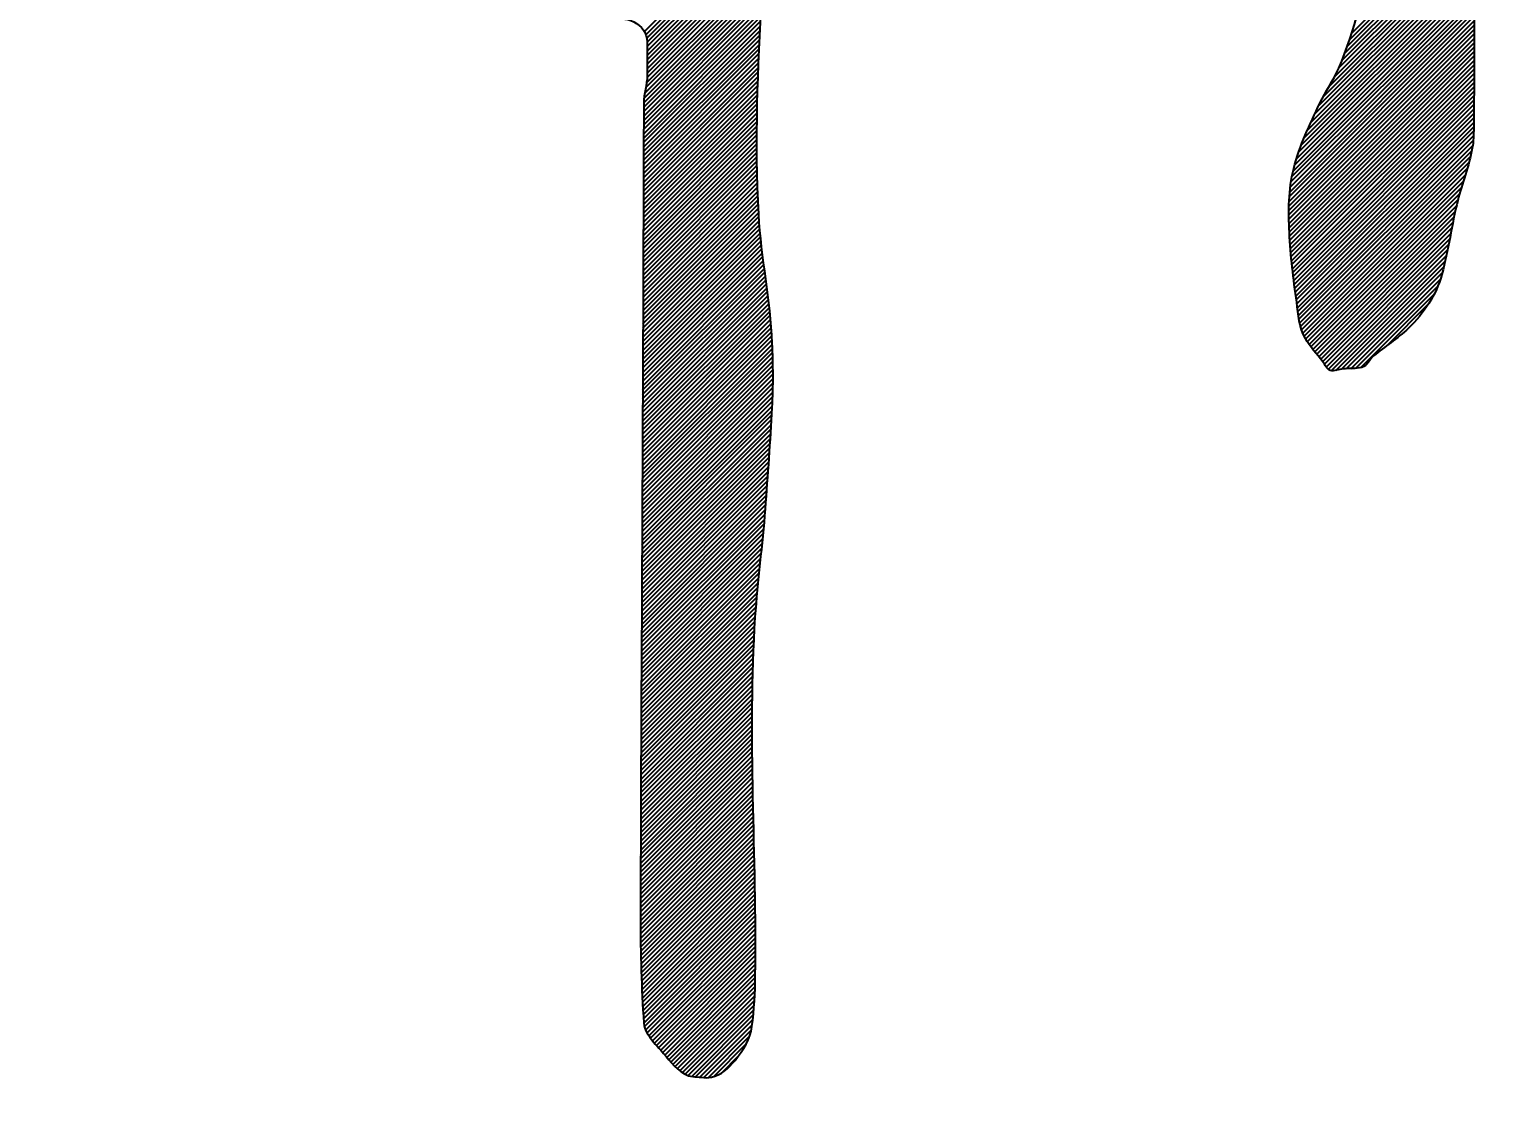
# Model space of a CAD drawing. Header units: inches. Extents: x 21 to 120937, y -15239 to 12027.
# Drawn here: x 914.984 to 917.129, y 1061.779 to 1063.332 of the extents above; entities that cross this region are included whole.
import ezdxf

# ---------------------------------------------------------------- set-up
doc = ezdxf.new("R2010")
doc.units = ezdxf.units.IN
doc.header["$MEASUREMENT"] = 0
doc.layers.add('ONDOCS', color=7, linetype='Continuous', lineweight=0)

# ---------------------------------------------------------------- blocks, each defined once
blk = doc.blocks.new('240 BORDER A2')
at = {"layer": 'ONDOCS', "color": 7, "linetype": 'Continuous', "lineweight": -3, "ltscale": 100}
for p, q in [((579.6518, 53.7333), (579.9877, 54.0692)), ((579.6533, 53.7303), (579.9856, 54.0626)), ((579.6543, 53.7268), (579.9844, 54.057)), ((579.6547, 53.7227), (579.9842, 54.0522)), ((579.6547, 53.7183), (579.9846, 54.0482)), ((579.6547, 53.7138), (579.9855, 54.0446)), ((579.6547, 53.7093), (579.9866, 54.0413)), ((579.6547, 53.7049), (579.988, 54.0382)), ((579.6546, 53.687), (579.9939, 54.0262)), ((579.6547, 53.7004), (579.9895, 54.0352)), ((579.6547, 53.6959), (579.991, 54.0322)), ((579.6547, 53.6915), (579.9924, 54.0292)), ((579.6542, 53.682), (579.9954, 54.0232)), ((580.3656, 53.7185), (580.4942, 53.8472)), ((580.368, 53.7254), (580.4942, 53.8517)), ((580.3701, 53.732), (580.4942, 53.8561)), ((580.357, 53.6966), (580.4943, 53.8338)), ((580.3601, 53.7042), (580.4943, 53.8383)), ((580.363, 53.7115), (580.4942, 53.8427)), ((580.3364, 53.6581), (580.4943, 53.816)), ((580.3408, 53.667), (580.4943, 53.8204)), ((580.347, 53.6776), (580.4943, 53.8249)), ((580.3529, 53.688), (580.4943, 53.8294)), ((579.6533, 53.6767), (579.7779, 53.8013)), ((580.3249, 53.6332), (580.4943, 53.8026)), ((580.3285, 53.6413), (580.4943, 53.8071)), ((580.3324, 53.6496), (580.4943, 53.8115)), ((579.6515, 53.666), (579.7742, 53.7886)), ((579.6523, 53.6712), (579.7755, 53.7944)), ((580.3162, 53.611), (580.4944, 53.7892)), ((580.3187, 53.6181), (580.4943, 53.7937)), ((580.3216, 53.6254), (580.4943, 53.7981)), ((579.6512, 53.6612), (579.773, 53.783)), ((579.6512, 53.6567), (579.7721, 53.7776)), ((579.6512, 53.6523), (579.7715, 53.7726)), ((580.3093, 53.5863), (580.4944, 53.7714)), ((580.3106, 53.592), (580.4944, 53.7758)), ((580.3121, 53.598), (580.4944, 53.7803)), ((580.314, 53.6044), (580.4944, 53.7848)), ((579.6512, 53.6478), (579.7712, 53.7678)), ((579.6512, 53.6433), (579.7709, 53.7631)), ((579.6512, 53.6388), (579.7707, 53.7583)), ((580.3071, 53.5707), (580.4944, 53.758)), ((580.3076, 53.5757), (580.4944, 53.7624)), ((580.3084, 53.5809), (580.4944, 53.7669)), ((579.6512, 53.6344), (579.7704, 53.7536)), ((579.6512, 53.6299), (579.7701, 53.7488)), ((579.6512, 53.6254), (579.7699, 53.7441)), ((580.3062, 53.5564), (580.4944, 53.7446)), ((580.3064, 53.5611), (580.4944, 53.7491)), ((580.3067, 53.5658), (580.4944, 53.7535)), ((579.6511, 53.6209), (579.7696, 53.7394)), ((579.6511, 53.6164), (579.7694, 53.7347)), ((579.6511, 53.6119), (579.7691, 53.73)), ((580.3062, 53.5519), (580.4944, 53.7401)), ((580.3062, 53.5474), (580.4944, 53.7356)), ((580.3062, 53.543), (580.4944, 53.7312)), ((580.3064, 53.5387), (580.4944, 53.7267)), ((579.6511, 53.6075), (579.7689, 53.7253)), ((579.6511, 53.603), (579.7687, 53.7206)), ((579.6511, 53.5985), (579.7685, 53.7159)), ((579.6511, 53.594), (579.7682, 53.7112)), ((580.3065, 53.5344), (580.4944, 53.7222)), ((580.3067, 53.5301), (580.4944, 53.7178)), ((580.307, 53.5259), (580.4944, 53.7133)), ((579.651, 53.5895), (579.768, 53.7065)), ((579.651, 53.585), (579.7678, 53.7019)), ((579.651, 53.5805), (579.7677, 53.6972)), ((580.3072, 53.5217), (580.4944, 53.7088)), ((580.3075, 53.5175), (580.4944, 53.7043)), ((580.3078, 53.5133), (580.4944, 53.6998)), ((579.651, 53.5761), (579.7675, 53.6926)), ((579.651, 53.5716), (579.7673, 53.6879)), ((579.651, 53.5671), (579.7672, 53.6833)), ((580.3082, 53.5092), (580.4943, 53.6954)), ((580.3086, 53.5051), (580.4943, 53.6909)), ((580.3089, 53.501), (580.4943, 53.6864)), ((580.3093, 53.497), (580.4943, 53.6819)), ((579.6509, 53.5626), (579.767, 53.6787)), ((579.6509, 53.5581), (579.7669, 53.6741)), ((579.6509, 53.5536), (579.7667, 53.6695)), ((580.3098, 53.4929), (580.4943, 53.6774)), ((580.3102, 53.4889), (580.4942, 53.6729)), ((580.3107, 53.4849), (580.4942, 53.6684)), ((579.6508, 53.5357), (579.7663, 53.6512)), ((579.6509, 53.5491), (579.7666, 53.6649)), ((579.6509, 53.5447), (579.7665, 53.6603)), ((579.6509, 53.5402), (579.7664, 53.6557)), ((580.3112, 53.4809), (580.4942, 53.6639)), ((580.3117, 53.4769), (580.4942, 53.6594)), ((580.3122, 53.473), (580.4941, 53.6549)), ((579.6508, 53.5312), (579.7663, 53.6466)), ((579.6508, 53.5267), (579.7662, 53.6421)), ((579.6508, 53.5222), (579.7661, 53.6376)), ((580.3127, 53.469), (580.4941, 53.6504)), ((580.3133, 53.4651), (580.4941, 53.6459)), ((580.3138, 53.4612), (580.494, 53.6414)), ((580.3144, 53.4573), (580.494, 53.6369)), ((579.6507, 53.5133), (579.7661, 53.6286)), ((579.6507, 53.5088), (579.7661, 53.6241)), ((579.6508, 53.5177), (579.7661, 53.6331)), ((580.3149, 53.4533), (580.4939, 53.6324)), ((580.3154, 53.4494), (580.4938, 53.6278)), ((580.3159, 53.4454), (580.4935, 53.623)), ((579.6507, 53.5043), (579.7661, 53.6196)), ((579.6507, 53.4998), (579.7661, 53.6152)), ((579.6507, 53.4953), (579.7661, 53.6107)), ((579.6507, 53.4908), (579.7661, 53.6063)), ((580.3165, 53.4416), (580.4929, 53.618)), ((580.3173, 53.4378), (580.492, 53.6126)), ((580.3181, 53.4342), (580.4907, 53.6068)), ((579.6506, 53.4863), (579.7662, 53.6019)), ((579.6506, 53.4818), (579.7662, 53.5975)), ((579.6506, 53.4774), (579.7663, 53.5931)), ((580.3191, 53.4308), (580.4892, 53.6009)), ((580.3204, 53.4275), (580.4874, 53.5946)), ((579.6505, 53.4639), (579.7666, 53.58)), ((579.6506, 53.4729), (579.7664, 53.5887)), ((579.6506, 53.4684), (579.7665, 53.5843)), ((580.3217, 53.4244), (580.4855, 53.5882)), ((580.3233, 53.4215), (580.4835, 53.5817)), ((579.6505, 53.4594), (579.7668, 53.5757)), ((579.6505, 53.4549), (579.7669, 53.5713)), ((579.6505, 53.4504), (579.7671, 53.567)), ((579.6505, 53.4459), (579.7673, 53.5627)), ((580.325, 53.4188), (580.4815, 53.5752)), ((580.3268, 53.4161), (580.4796, 53.5689)), ((580.3287, 53.4135), (580.4779, 53.5627)), ((579.6504, 53.437), (579.7676, 53.5542)), ((579.6504, 53.4325), (579.7679, 53.5499)), ((579.6505, 53.4415), (579.7674, 53.5584)), ((580.3306, 53.411), (580.4764, 53.5568)), ((580.3326, 53.4085), (580.4751, 53.551)), ((579.6503, 53.4145), (579.769, 53.5332)), ((579.6504, 53.428), (579.7681, 53.5457)), ((579.6504, 53.4235), (579.7684, 53.5415)), ((579.6504, 53.419), (579.7687, 53.5374)), ((580.3346, 53.406), (580.4739, 53.5453)), ((580.3366, 53.4036), (580.4728, 53.5397)), ((580.3386, 53.4011), (580.4717, 53.5342)), ((579.6503, 53.41), (579.7694, 53.5291)), ((579.6503, 53.4056), (579.7698, 53.5251)), ((579.6503, 53.4011), (579.7703, 53.521)), ((579.6503, 53.3966), (579.7707, 53.517)), ((580.3406, 53.3986), (580.4706, 53.5286)), ((580.3424, 53.3959), (580.4696, 53.5231)), ((580.3441, 53.3931), (580.4685, 53.5176)), ((579.6502, 53.3921), (579.7712, 53.513)), ((579.6502, 53.3876), (579.7717, 53.509)), ((579.6502, 53.3831), (579.7722, 53.5051)), ((580.3461, 53.3907), (580.4674, 53.512)), ((580.3492, 53.3893), (580.4662, 53.5064)), ((579.6501, 53.3696), (579.7737, 53.4932)), ((579.6501, 53.3652), (579.7742, 53.4893)), ((579.6502, 53.3786), (579.7727, 53.5011)), ((579.6502, 53.3741), (579.7732, 53.4972)), ((580.3538, 53.3895), (580.465, 53.5006)), ((580.3597, 53.3909), (580.4636, 53.4948)), ((580.3646, 53.3913), (580.462, 53.4888)), ((579.65, 53.3472), (579.7764, 53.4735)), ((579.6501, 53.3607), (579.7748, 53.4853)), ((579.6501, 53.3562), (579.7753, 53.4814)), ((579.6501, 53.3517), (579.7758, 53.4775)), ((580.3692, 53.3914), (580.4602, 53.4824)), ((580.3738, 53.3916), (580.4575, 53.4753)), ((579.65, 53.3427), (579.7769, 53.4696)), ((579.65, 53.3382), (579.7774, 53.4656)), ((579.65, 53.3337), (579.7779, 53.4616)), ((579.65, 53.3292), (579.7784, 53.4576)), ((580.3789, 53.3923), (580.4537, 53.467)), ((579.6499, 53.3248), (579.7788, 53.4536)), ((579.6499, 53.3203), (579.7793, 53.4496)), ((579.6499, 53.3158), (579.7797, 53.4456)), ((580.4068, 53.4157), (580.4475, 53.4564)), ((579.6498, 53.3023), (579.7808, 53.4333)), ((579.6498, 53.2978), (579.7811, 53.4291)), ((579.6499, 53.3113), (579.7801, 53.4415)), ((579.6499, 53.3068), (579.7805, 53.4374)), ((579.6498, 53.2933), (579.7814, 53.4249)), ((579.6498, 53.2888), (579.7816, 53.4206)), ((579.6498, 53.2844), (579.7818, 53.4163)), ((579.6497, 53.2799), (579.7819, 53.412)), ((579.6497, 53.2754), (579.782, 53.4077)), ((579.6497, 53.2709), (579.7822, 53.4034)), ((579.6497, 53.2664), (579.7823, 53.399)), ((579.6496, 53.2574), (579.7824, 53.3902)), ((579.6496, 53.2529), (579.7824, 53.3858)), ((579.6497, 53.2619), (579.7824, 53.3946)), ((579.6496, 53.2484), (579.7825, 53.3813)), ((579.6496, 53.244), (579.7824, 53.3768)), ((579.6496, 53.2395), (579.7824, 53.3723)), ((579.6495, 53.235), (579.7823, 53.3677)), ((579.6495, 53.2305), (579.7822, 53.3631)), ((579.6495, 53.226), (579.782, 53.3585)), ((579.6495, 53.2215), (579.7818, 53.3538)), ((579.6494, 53.2125), (579.7813, 53.3444)), ((579.6494, 53.208), (579.781, 53.3397)), ((579.6495, 53.217), (579.7816, 53.3491)), ((579.6493, 53.1946), (579.7802, 53.3254)), ((579.6494, 53.2035), (579.7808, 53.3349)), ((579.6494, 53.1991), (579.7805, 53.3302)), ((579.6493, 53.1901), (579.7799, 53.3207)), ((579.6493, 53.1856), (579.7796, 53.3159)), ((579.6493, 53.1811), (579.7793, 53.3111)), ((579.6492, 53.1721), (579.7787, 53.3015)), ((579.6492, 53.1676), (579.7783, 53.2967)), ((579.6493, 53.1766), (579.779, 53.3063)), ((579.6492, 53.1631), (579.778, 53.2919)), ((579.6492, 53.1586), (579.7777, 53.2871)), ((579.6492, 53.1542), (579.7773, 53.2823)), ((579.6491, 53.1497), (579.777, 53.2775)), ((579.6491, 53.1452), (579.7766, 53.2727)), ((579.6491, 53.1407), (579.7763, 53.2679)), ((579.649, 53.1272), (579.7752, 53.2534)), ((579.6491, 53.1362), (579.7759, 53.263)), ((579.6491, 53.1317), (579.7756, 53.2582)), ((579.649, 53.1227), (579.7748, 53.2485)), ((579.649, 53.1182), (579.7744, 53.2437)), ((579.649, 53.1138), (579.774, 53.2388)), ((579.649, 53.1093), (579.7736, 53.2339)), ((579.6489, 53.1048), (579.7731, 53.2289)), ((579.6489, 53.1003), (579.7726, 53.224)), ((579.6489, 53.0958), (579.7721, 53.219)), ((579.6488, 53.0823), (579.7706, 53.2041)), ((579.6489, 53.0913), (579.7716, 53.214)), ((579.6489, 53.0868), (579.7711, 53.2091)), ((579.6488, 53.0778), (579.7701, 53.1991)), ((579.6488, 53.0734), (579.7695, 53.1941)), ((579.6488, 53.0689), (579.769, 53.1891)), ((579.6487, 53.0599), (579.768, 53.1792)), ((579.6487, 53.0554), (579.7675, 53.1742)), ((579.6488, 53.0644), (579.7685, 53.1841)), ((579.6487, 53.0509), (579.767, 53.1692)), ((579.6487, 53.0464), (579.7666, 53.1643)), ((579.6487, 53.0419), (579.7661, 53.1594)), ((579.6486, 53.0374), (579.7657, 53.1545)), ((579.6486, 53.033), (579.7653, 53.1496)), ((579.6486, 53.0285), (579.7649, 53.1448)), ((579.6485, 53.015), (579.764, 53.1305)), ((579.6486, 53.024), (579.7646, 53.14)), ((579.6486, 53.0195), (579.7643, 53.1352)), ((579.6485, 53.0105), (579.7637, 53.1257)), ((579.6485, 53.006), (579.7635, 53.121)), ((579.6485, 53.0015), (579.7632, 53.1163)), ((579.6484, 52.9926), (579.7628, 53.1069)), ((579.6484, 52.9881), (579.7626, 53.1023)), ((579.6485, 52.997), (579.763, 53.1116)), ((579.6484, 52.9836), (579.7624, 53.0976)), ((579.6484, 52.9791), (579.7623, 53.093)), ((579.6484, 52.9746), (579.7621, 53.0884)), ((579.6483, 52.9701), (579.762, 53.0838)), ((579.6483, 52.9656), (579.7619, 53.0792)), ((579.6483, 52.9611), (579.7618, 53.0746)), ((579.6483, 52.9567), (579.7617, 53.07)), ((579.6482, 52.9477), (579.7615, 53.0609)), ((579.6482, 52.9432), (579.7615, 53.0564)), ((579.6483, 52.9522), (579.7616, 53.0655)), ((579.6482, 52.9387), (579.7614, 53.0519)), ((579.6482, 52.9342), (579.7614, 53.0474)), ((579.6482, 52.9297), (579.7613, 53.0429)), ((579.6481, 52.9208), (579.7613, 53.0339)), ((579.6481, 52.9163), (579.7613, 53.0294)), ((579.6482, 52.9252), (579.7613, 53.0384)), ((579.648, 52.8983), (579.7613, 53.0116)), ((579.6481, 52.9118), (579.7613, 53.025)), ((579.6481, 52.9073), (579.7613, 53.0205)), ((579.6481, 52.9028), (579.7613, 53.0161)), ((579.648, 52.8938), (579.7614, 53.0072)), ((579.648, 52.8893), (579.7614, 53.0028)), ((579.648, 52.8849), (579.7615, 52.9983)), ((579.6479, 52.8714), (579.7616, 52.9851)), ((579.6479, 52.8669), (579.7617, 52.9807)), ((579.648, 52.8804), (579.7615, 52.9939)), ((579.648, 52.8759), (579.7616, 52.9895)), ((579.6479, 52.8624), (579.7618, 52.9763)), ((579.6479, 52.8579), (579.7618, 52.9719)), ((579.6479, 52.8535), (579.7619, 52.9675)), ((579.6478, 52.8445), (579.7621, 52.9587)), ((579.6478, 52.84), (579.7622, 52.9544)), ((579.6479, 52.849), (579.762, 52.9631)), ((579.6478, 52.8355), (579.7623, 52.95)), ((579.6478, 52.831), (579.7624, 52.9456)), ((579.6478, 52.8266), (579.7625, 52.9412)), ((579.6478, 52.8221), (579.7625, 52.9368)), ((579.6478, 52.8177), (579.7626, 52.9325)), ((579.6479, 52.8132), (579.7627, 52.9281)), ((579.6479, 52.8088), (579.7628, 52.9237)), ((579.648, 52.8044), (579.7629, 52.9194)), ((579.6481, 52.8001), (579.763, 52.915)), ((579.6482, 52.7957), (579.7631, 52.9106)), ((579.6483, 52.7913), (579.7632, 52.9063)), ((579.6484, 52.787), (579.7633, 52.9019)), ((579.6486, 52.7826), (579.7634, 52.8975)), ((579.6487, 52.7783), (579.7635, 52.8931)), ((579.6489, 52.774), (579.7636, 52.8888)), ((579.649, 52.7697), (579.7637, 52.8844)), ((579.6492, 52.7654), (579.7638, 52.88)), ((579.6494, 52.7611), (579.7639, 52.8756)), ((579.6496, 52.7569), (579.764, 52.8713)), ((579.6498, 52.7526), (579.7641, 52.8669)), ((579.65, 52.7483), (579.7642, 52.8625)), ((579.6502, 52.7441), (579.7642, 52.8581)), ((579.6505, 52.7399), (579.7643, 52.8537)), ((579.6507, 52.7356), (579.7644, 52.8493)), ((579.651, 52.7314), (579.7644, 52.8449)), ((579.6512, 52.7272), (579.7645, 52.8405)), ((579.6518, 52.7233), (579.7645, 52.8361)), ((579.653, 52.72), (579.7646, 52.8316)), ((579.6545, 52.7171), (579.7646, 52.8272)), ((579.6563, 52.7144), (579.7647, 52.8228)), ((579.6582, 52.7118), (579.7647, 52.8183)), ((579.6601, 52.7093), (579.7647, 52.8139)), ((579.6621, 52.7068), (579.7647, 52.8094)), ((579.6642, 52.7044), (579.7647, 52.805)), ((579.6663, 52.7021), (579.7647, 52.8005)), ((579.6684, 52.6997), (579.7647, 52.796)), ((579.6705, 52.6973), (579.7647, 52.7915)), ((579.6725, 52.6948), (579.7647, 52.787)), ((579.6745, 52.6924), (579.7646, 52.7825)), ((579.6766, 52.69), (579.7646, 52.778)), ((579.6786, 52.6876), (579.7645, 52.7735)), ((579.6808, 52.6853), (579.7644, 52.7689)), ((579.683, 52.683), (579.7643, 52.7643)), ((579.6853, 52.6809), (579.7641, 52.7597)), ((579.6878, 52.6789), (579.7639, 52.755)), ((579.6904, 52.677), (579.7636, 52.7502)), ((579.6931, 52.6752), (579.7633, 52.7454)), ((579.6962, 52.6739), (579.7629, 52.7405)), ((579.6999, 52.6731), (579.7624, 52.7356)), ((579.7039, 52.6726), (579.7619, 52.7307)), ((579.7081, 52.6723), (579.7613, 52.7256)), ((579.7122, 52.6719), (579.7606, 52.7204)), ((579.7165, 52.6718), (579.7589, 52.7142)), ((579.7219, 52.6727), (579.7556, 52.7064)), ((579.7301, 52.6764), (579.7475, 52.6939))]:
    blk.add_line(p, q, dxfattribs=at)
at = {"layer": 'ONDOCS', "color": 7, "linetype": 'Continuous', "lineweight": -3, "ltscale": 100, "extrusion": (0, 0, -1)}
for centre, radius, start, end in [((-579.9319, 54.1274), 6.0368, 341.37984, 224.49645), ((-579.9368, 54.1454), 5.5937, 344.8891, 224.527)]:
    blk.add_arc(centre, radius, start, end, dxfattribs=at)
at = {"layer": 'ONDOCS', "color": 7, "linetype": 'Continuous', "lineweight": -3, "ltscale": 100}
for points in [[(580.4955, 54.0545), (580.4929, 53.915), (580.4954, 53.7754), (580.494, 53.6359)], [(580.3569, 53.6963), (580.3734, 53.7352), (580.3837, 53.7757), (580.3864, 53.8172)], [(580.3377, 53.6609), (580.3435, 53.6731), (580.3516, 53.6837), (580.3569, 53.6963)], [(580.3112, 53.5946), (580.3173, 53.6183), (580.3275, 53.6393), (580.3377, 53.6609)], [(580.494, 53.6359), (580.4939, 53.629), (580.4937, 53.6221), (580.4925, 53.6152)], [(580.4925, 53.6152), (580.4892, 53.597), (580.4823, 53.5799), (580.4778, 53.5622)], [(580.3068, 53.5297), (580.3057, 53.5513), (580.3057, 53.5731), (580.3112, 53.5946)], [(580.4778, 53.5622), (580.4715, 53.5374), (580.4684, 53.5119), (580.4616, 53.487)], [(580.3142, 53.459), (580.3107, 53.4826), (580.308, 53.5061), (580.3068, 53.5297)], [(580.4616, 53.487), (580.4558, 53.4662), (580.4434, 53.4477), (580.4277, 53.4325)], [(580.323, 53.4221), (580.3165, 53.4335), (580.316, 53.4464), (580.3142, 53.459)], [(580.4277, 53.4325), (580.4166, 53.4217), (580.4035, 53.4141), (580.3923, 53.4044)], [(580.3407, 53.3985), (580.3346, 53.4064), (580.328, 53.4133), (580.323, 53.4221)], [(580.3481, 53.3897), (580.3443, 53.391), (580.3431, 53.3955), (580.3407, 53.3985)], [(580.3923, 53.4044), (580.3881, 53.4009), (580.386, 53.3941), (580.3805, 53.3927)], [(580.3613, 53.3912), (580.3569, 53.3908), (580.3524, 53.3882), (580.3481, 53.3897)], [(580.3805, 53.3927), (580.3742, 53.391), (580.3677, 53.3918), (580.3613, 53.3912)]]:
    blk.add_open_spline(points, degree=3, dxfattribs=at)
for points, knots in [([(579.7748, 53.2491), (579.7773, 53.2834), (579.7799, 53.3178), (579.7817, 53.3521), (579.7829, 53.3738), (579.7826, 53.3957), (579.7817, 53.4174), (579.7801, 53.461), (579.7704, 53.5043), (579.768, 53.5479), (579.7639, 53.622), (579.767, 53.6967), (579.7715, 53.7711), (579.7719, 53.778), (579.7734, 53.7847), (579.7749, 53.7917)], [0.3185634, 0.3185634, 0.3185634, 0.3185634, 0.3687224, 0.3687224, 0.3687224, 0.4004195, 0.4004195, 0.4004195, 0.4641638, 0.4641638, 0.4641638, 0.5726139, 0.5726139, 0.5726139, 0.5827616, 0.5827616, 0.5827616, 0.5827616]), ([(579.6169, 53.747), (579.625, 53.7471), (579.633, 53.7473), (579.641, 53.7435), (579.6491, 53.7398), (579.6547, 53.7312), (579.6547, 53.723), (579.6547, 53.7173), (579.6547, 53.7115), (579.6547, 53.7058), (579.6547, 53.7001), (579.6547, 53.6944), (579.6547, 53.6886), (579.6547, 53.6794), (579.6513, 53.6704), (579.6512, 53.6612)], [0.50820371, 0.50820371, 0.50820371, 0.50820371, 0.51928117, 0.51928117, 0.51928117, 0.530578, 0.530578, 0.530578, 0.53841095, 0.53841095, 0.53841095, 0.54624389, 0.54624389, 0.54624389, 0.55887414, 0.55887414, 0.55887414, 0.55887414]), ([(579.6512, 53.6612), (579.6512, 53.6566), (579.6513, 53.652), (579.6512, 53.6474), (579.6504, 53.3762), (579.6488, 53.1049), (579.6478, 52.8336), (579.6477, 52.7981), (579.649, 52.7627), (579.6512, 52.7272), (579.6515, 52.7236), (579.6527, 52.7201), (579.6547, 52.7169), (579.6588, 52.7104), (579.6634, 52.7052), (579.6684, 52.6997)], [0.5588741, 0.5588741, 0.5588741, 0.5588741, 0.5651405, 0.5651405, 0.5651405, 0.9364254, 0.9364254, 0.9364254, 0.9850149, 0.9850149, 0.9850149, 0.9899689, 0.9899689, 0.9899689, 1, 1, 1, 1]), ([(579.7096, 52.6722), (579.713, 52.6718), (579.7165, 52.6715), (579.7199, 52.6722), (579.7297, 52.6744), (579.7371, 52.6811), (579.7439, 52.6894), (579.7528, 52.7003), (579.7595, 52.711), (579.7611, 52.7238), (579.7633, 52.7409), (579.7643, 52.7581), (579.7645, 52.7753), (579.7662, 52.8966), (579.7565, 53.0182), (579.7645, 53.1392), (579.767, 53.1759), (579.772, 53.2124), (579.7748, 53.2491)], [0.0250215, 0.0250215, 0.0250215, 0.0250215, 0.0300263, 0.0300263, 0.0300263, 0.0443773, 0.0443773, 0.0443773, 0.063029, 0.063029, 0.063029, 0.0881086, 0.0881086, 0.0881086, 0.2649448, 0.2649448, 0.2649448, 0.3185634, 0.3185634, 0.3185634, 0.3185634]), ([(579.6684, 52.6997), (579.676, 52.6911), (579.6819, 52.6821), (579.6925, 52.6756), (579.6979, 52.6724), (579.7038, 52.6729), (579.7096, 52.6722)], [0, 0, 0, 0, 0.01651499, 0.01651499, 0.01651499, 0.02502151, 0.02502151, 0.02502151, 0.02502151])]:
    blk.add_open_spline(points, degree=3, knots=knots, dxfattribs=at)

msp = doc.modelspace()

# ---------------------------------------------------------------- block references
at = {"xscale": 1.44, "yscale": 1.44, "zscale": 1.44}
msp.add_blockref('240 BORDER A2', (81.1844, 985.952), dxfattribs=at)

doc.saveas('drawing.dxf')
